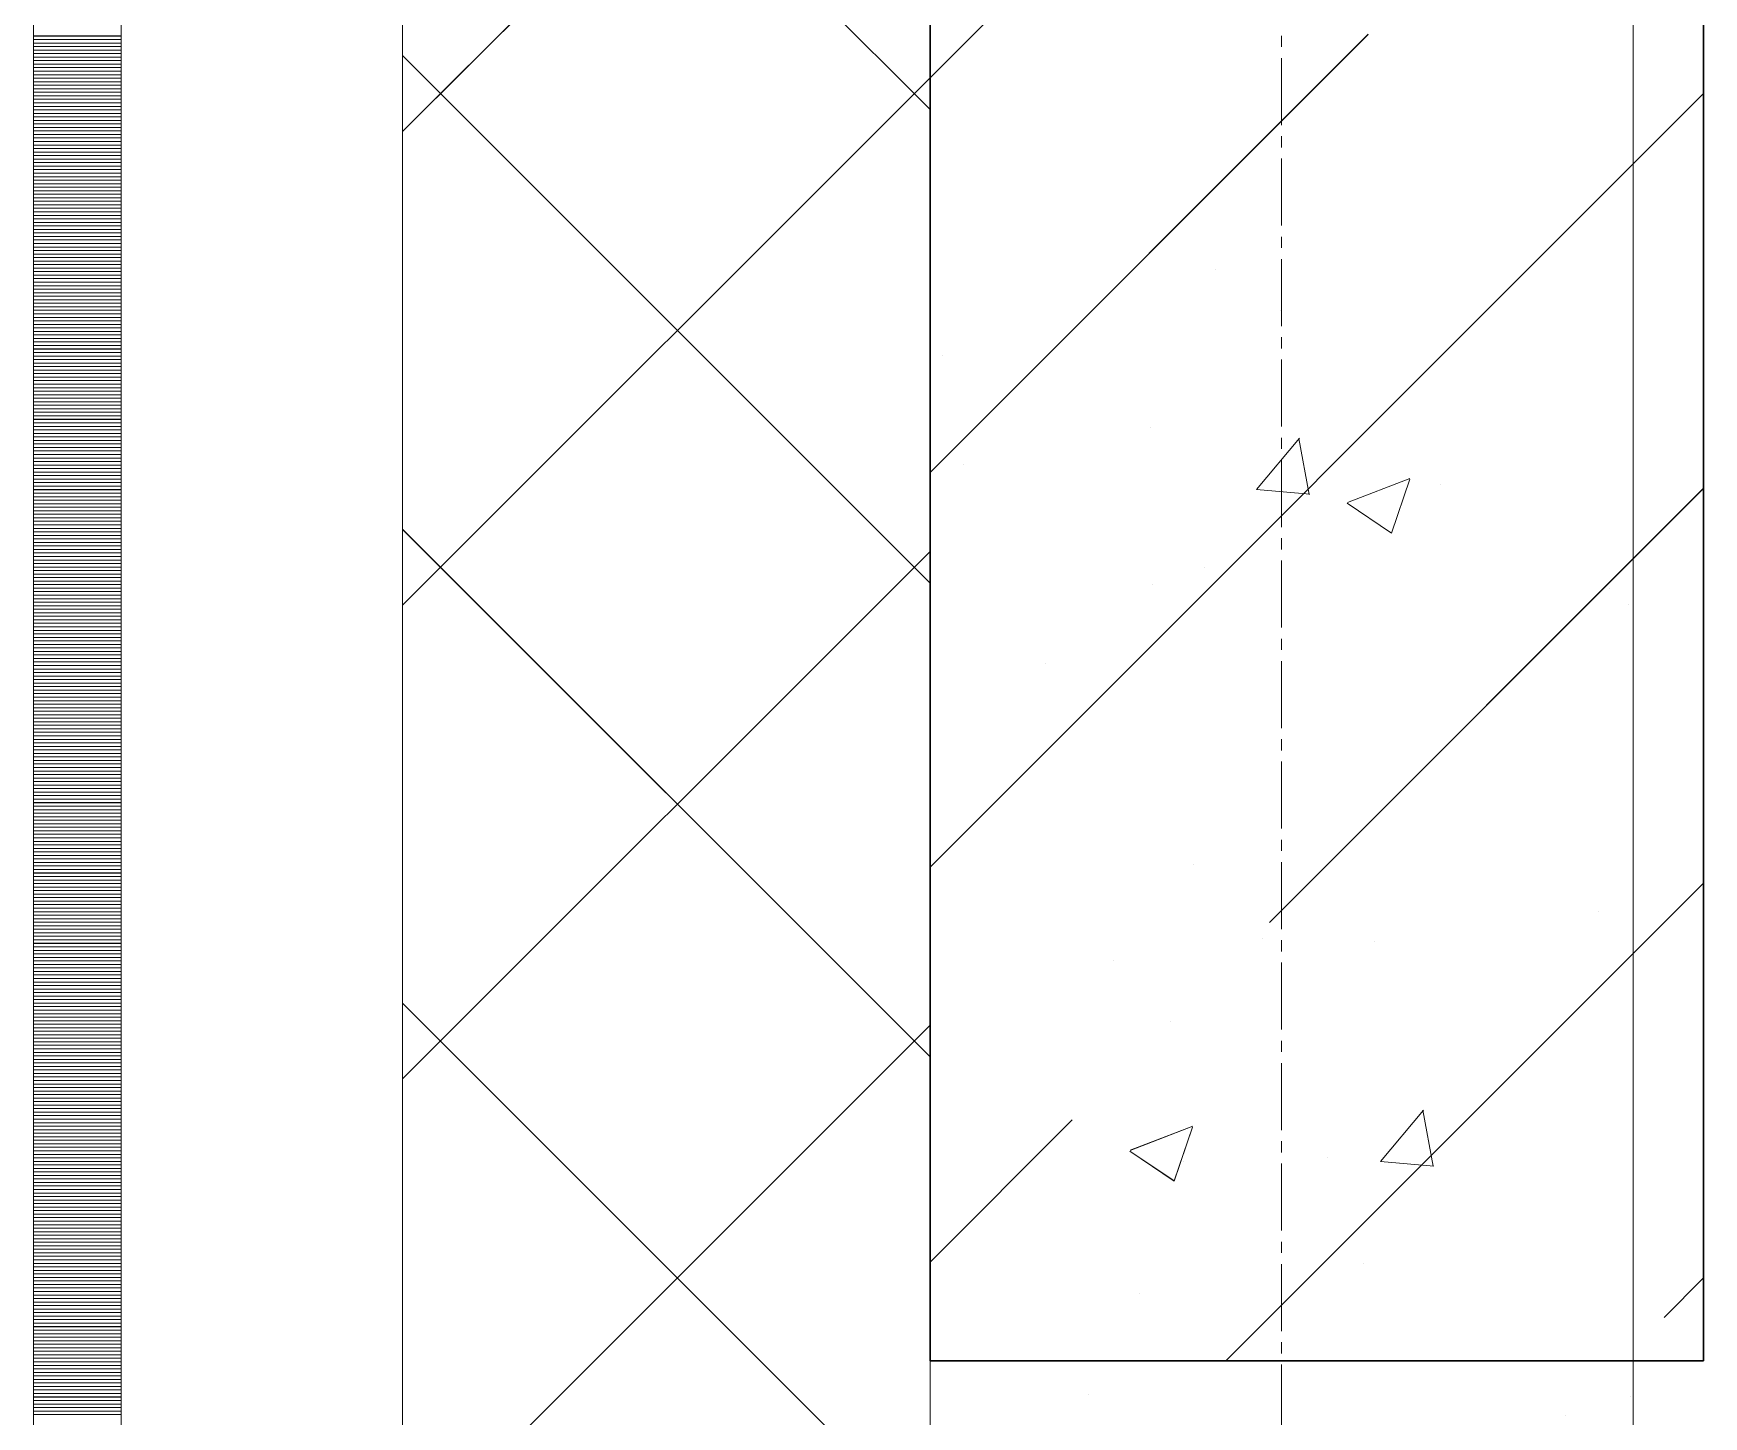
# Model space of a CAD drawing. Header units: millimetres. Extents: x 470010 to 1231400, y -134005 to 421770.
# Drawn here: x 806167.7 to 806642.7, y 167397.4 to 167790.7 of the extents above; entities that cross this region are included whole.
import ezdxf
from ezdxf.enums import TextEntityAlignment as Align

# ---------------------------------------------------------------- set-up
doc = ezdxf.new("R2010")
doc.units = ezdxf.units.MM
for name, pattern in [('CENTER2', [28.575, 19.05, -3.175, 3.175, -3.175]), ('DASHED', [19.05, 12.7, -6.35]), ('HIDDEN2', [4.7625, 3.175, -1.5875])]:
    doc.linetypes.add(name, pattern=pattern)
doc.layers.get('Defpoints').update_dxf_attribs({"color": 140})
doc.layers.add('АР_Делит', color=120, linetype='Continuous', lineweight=0, plot=False)
for name, color, linetype, lineweight in [('АР_Колонны', 70, 'Continuous', 30), ('АР_Стены ЖБ', 7, 'Continuous', 35), ('АР_Стены ПЕНОблок', 52, 'Continuous', 20), ('АР_Тонкая', 254, 'Continuous', 5), ('АР_Утеплитель', 31, 'Continuous', 0), ('АР_Штриховка', 8, 'Continuous', 0)]:
    doc.layers.add(name, color=color, linetype=linetype, lineweight=lineweight)
doc.layers.add('РД_Оси_100', color=7, linetype='Continuous', lineweight=0, true_color=0x525252)
doc.styles.add('style1', font='ARIALN.TTF')

# ---------------------------------------------------------------- blocks, each defined once
blk = doc.blocks.new('СОШ_2200_АР_ОСИ_М100_28.05.24')
at = {"layer": 'АР_Делит', "color": 251, "linetype": 'DASHED', "true_color": 0x636466}
blk.add_lwpolyline([(114955, 135155), (114955, -355), (93595.036, -355), (93595.036, 13855), (94145, 13855), (94145, 68320), (66055, 68320), (66055, 13857.73), (83455, 13857.73), (83455, -355), (45245, -355), (45245, 13145), (44695, 13145), (44695, 26755), (45245, 26755), (45245, 68320), (20455, 68320), (20455, 26755), (27955, 26755), (27955, 13145), (-355, 13145), (-355, 100855)], dxfattribs=at)
at = {"layer": 'РД_Оси_100', "color": 251, "linetype": 'CENTER2', "true_color": 0x636466}
blk.add_line((0, -6155), (0, 139938.679), dxfattribs=at)
blk = doc.blocks.new('A$C9108343f')
at = {"layer": 'АР_Колонны', "color": 18, "linetype": 'HIDDEN2', "lineweight": 25, "true_color": 0x000000}
for p, q in [((140704.09, 267779.49), (140704.09, 268979.49)), ((140924.09, 268979.49), (140924.09, 267779.49)), ((140924.09, 267779.49), (140704.09, 267779.49))]:
    blk.add_line(p, q, dxfattribs=at)
at = {"layer": 'АР_Колонны', "color": 18, "linetype": 'Continuous', "lineweight": 15, "true_color": 0x000000}
for p, q in [((140704.09, 268979.49), (140704.09, 267779.49)), ((140704.09, 268979.49), (140704.09, 267779.49)), ((140924.09, 267779.49), (140924.09, 268979.49)), ((140924.09, 267779.49), (140924.09, 268979.49)), ((140704.09, 267779.49), (140924.09, 267779.49)), ((140704.09, 267779.49), (140924.09, 267779.49))]:
    blk.add_line(p, q, dxfattribs=at)
at = {"layer": 'АР_Стены ЖБ', "color": 18, "linetype": 'Continuous', "lineweight": 30, "true_color": 0x000000}
for p, q in [((140704.09, 268979.49), (140704.09, 267779.49)), ((140924.09, 267779.49), (140924.09, 268979.49)), ((140704.09, 267779.49), (140924.09, 267779.49))]:
    blk.add_line(p, q, dxfattribs=at)
at = {"layer": 'АР_Стены ПЕНОблок', "color": 18, "linetype": 'Continuous', "lineweight": 20, "true_color": 0x000000}
for p, q in [((140704.09, 313879.49), (140704.09, 237679.49)), ((140904.09, 237679.49), (140904.09, 313879.49))]:
    blk.add_line(p, q, dxfattribs=at)
at = {"layer": 'АР_Тонкая', "color": 18, "linetype": 'Continuous', "lineweight": 5, "true_color": 0x000000}
for p, q in [((140449.09, 313879.49), (140449.09, 237679.49)), ((140474.09, 313879.49), (140474.09, 237679.49)), ((140474.09, 237679.49), (140474.09, 313879.49)), ((140554.09, 237679.49), (140554.09, 313879.49))]:
    blk.add_line(p, q, dxfattribs=at)
at = {"layer": 'АР_Утеплитель', "color": 18, "linetype": 'Continuous', "lineweight": 0, "true_color": 0x000000}
for p, q in [((140554.09, 313879.49), (140554.09, 237679.49)), ((140704.09, 237679.49), (140704.09, 313879.49))]:
    blk.add_line(p, q, dxfattribs=at)
at = {"layer": 'АР_Штриховка', "color": 18, "linetype": 'Continuous', "lineweight": 5, "true_color": 0x000000}
for p, q in [((140704.09, 268144.38), (140924.09, 268364.38)), ((140704.09, 268032.13), (140828.68, 268156.72)), ((140704.09, 267919.88), (140924.09, 268139.88)), ((140800.62, 267904.15), (140924.09, 268027.62)), ((140788.22, 267779.49), (140924.09, 267915.37)), ((140772.55, 267876.08), (140772.55, 267876.08)), ((140704.09, 267807.62), (140744.49, 267848.02)), ((140912.87, 267791.89), (140924.09, 267803.12))]:
    blk.add_line(p, q, dxfattribs=at)
at = {"layer": 'АР_Штриховка', "color": 18, "linetype": 'Continuous', "lineweight": 0, "true_color": 0x000000}
for p, q in [((140704.09, 268135.37), (140554.09, 268285.37)), ((140554.09, 268129.09), (140704.09, 268279.09)), ((140449.09, 268156.24), (140474.09, 268156.24)), ((140449.09, 268155.24), (140474.09, 268155.24)), ((140449.09, 268154.24), (140474.09, 268154.24)), ((140449.09, 268153.24), (140474.09, 268153.24)), ((140449.09, 268152.24), (140474.09, 268152.24)), ((140449.09, 268151.24), (140474.09, 268151.24)), ((140449.09, 268150.24), (140474.09, 268150.24)), ((140449.09, 268149.24), (140474.09, 268149.24)), ((140449.09, 268148.24), (140474.09, 268148.24)), ((140449.09, 268147.24), (140474.09, 268147.24)), ((140704.09, 268000.67), (140554.09, 268150.67)), ((140449.09, 268146.24), (140474.09, 268146.24)), ((140449.09, 268145.24), (140474.09, 268145.24)), ((140449.09, 268144.24), (140474.09, 268144.24)), ((140449.09, 268143.24), (140474.09, 268143.24)), ((140554.09, 267994.38), (140704.09, 268144.38)), ((140449.09, 268142.24), (140474.09, 268142.24)), ((140449.09, 268141.24), (140474.09, 268141.24)), ((140449.09, 268140.24), (140474.09, 268140.24)), ((140449.09, 268139.24), (140474.09, 268139.24)), ((140449.09, 268138.24), (140474.09, 268138.24)), ((140449.09, 268137.24), (140474.09, 268137.24)), ((140449.09, 268136.24), (140474.09, 268136.24)), ((140449.09, 268135.24), (140474.09, 268135.24)), ((140449.09, 268134.24), (140474.09, 268134.24)), ((140449.09, 268133.24), (140474.09, 268133.24)), ((140449.09, 268132.24), (140474.09, 268132.24)), ((140449.09, 268131.24), (140474.09, 268131.24)), ((140449.09, 268130.24), (140474.09, 268130.24)), ((140449.09, 268129.24), (140474.09, 268129.24)), ((140449.09, 268128.24), (140474.09, 268128.24)), ((140449.09, 268127.24), (140474.09, 268127.24)), ((140449.09, 268126.24), (140474.09, 268126.24)), ((140449.09, 268125.24), (140474.09, 268125.24)), ((140449.09, 268124.24), (140474.09, 268124.24)), ((140449.09, 268123.24), (140474.09, 268123.24)), ((140449.09, 268122.24), (140474.09, 268122.24)), ((140449.09, 268121.24), (140474.09, 268121.24)), ((140449.09, 268120.24), (140474.09, 268120.24)), ((140449.09, 268119.24), (140474.09, 268119.24)), ((140449.09, 268118.24), (140474.09, 268118.24)), ((140449.09, 268117.24), (140474.09, 268117.24)), ((140449.09, 268116.24), (140474.09, 268116.24)), ((140449.09, 268115.24), (140474.09, 268115.24)), ((140449.09, 268114.24), (140474.09, 268114.24)), ((140449.09, 268113.24), (140474.09, 268113.24)), ((140449.09, 268112.24), (140474.09, 268112.24)), ((140449.09, 268111.24), (140474.09, 268111.24)), ((140449.09, 268110.24), (140474.09, 268110.24)), ((140449.09, 268109.24), (140474.09, 268109.24)), ((140449.09, 268108.24), (140474.09, 268108.24)), ((140449.09, 268107.24), (140474.09, 268107.24)), ((140449.09, 268106.24), (140474.09, 268106.24)), ((140449.09, 268105.24), (140474.09, 268105.24)), ((140449.09, 268104.24), (140474.09, 268104.24)), ((140449.09, 268103.24), (140474.09, 268103.24)), ((140449.09, 268102.24), (140474.09, 268102.24)), ((140449.09, 268101.24), (140474.09, 268101.24)), ((140449.09, 268100.24), (140474.09, 268100.24)), ((140449.09, 268099.24), (140474.09, 268099.24)), ((140449.09, 268098.24), (140474.09, 268098.24)), ((140449.09, 268097.24), (140474.09, 268097.24)), ((140449.09, 268096.24), (140474.09, 268096.24)), ((140449.09, 268095.24), (140474.09, 268095.24)), ((140449.09, 268094.24), (140474.09, 268094.24)), ((140449.09, 268093.24), (140474.09, 268093.24)), ((140449.09, 268092.24), (140474.09, 268092.24)), ((140449.09, 268091.24), (140474.09, 268091.24)), ((140449.09, 268090.24), (140474.09, 268090.24)), ((140449.09, 268089.24), (140474.09, 268089.24)), ((140449.09, 268088.24), (140474.09, 268088.24)), ((140449.09, 268087.24), (140474.09, 268087.24)), ((140449.09, 268086.24), (140474.09, 268086.24)), ((140785.32, 268089.78), (140785.32, 268089.78)), ((140449.09, 268085.24), (140474.09, 268085.24)), ((140449.09, 268084.24), (140474.09, 268084.24)), ((140449.09, 268083.24), (140474.09, 268083.24)), ((140449.09, 268082.24), (140474.09, 268082.24)), ((140449.09, 268081.24), (140474.09, 268081.24)), ((140449.09, 268080.24), (140474.09, 268080.24)), ((140449.09, 268079.24), (140474.09, 268079.24)), ((140449.09, 268078.24), (140474.09, 268078.24)), ((140449.09, 268077.24), (140474.09, 268077.24)), ((140449.09, 268076.24), (140474.09, 268076.24)), ((140803.79, 268078.11), (140803.79, 268078.11)), ((140449.09, 268075.24), (140474.09, 268075.24)), ((140449.09, 268074.24), (140474.09, 268074.24)), ((140449.09, 268073.24), (140474.09, 268073.24)), ((140449.09, 268072.24), (140474.09, 268072.24)), ((140449.09, 268071.24), (140474.09, 268071.24)), ((140449.09, 268070.24), (140474.09, 268070.24)), ((140449.09, 268069.24), (140474.09, 268069.24)), ((140449.09, 268068.24), (140474.09, 268068.24)), ((140449.09, 268067.24), (140474.09, 268067.24)), ((140449.09, 268066.24), (140474.09, 268066.24)), ((140449.09, 268065.24), (140474.09, 268065.24)), ((140449.09, 268064.24), (140474.09, 268064.24)), ((140449.09, 268063.24), (140474.09, 268063.24)), ((140449.09, 268062.24), (140474.09, 268062.24)), ((140707.59, 268065.45), (140707.59, 268065.45)), ((140449.09, 268061.24), (140474.09, 268061.24)), ((140449.09, 268060.24), (140474.09, 268060.24)), ((140449.09, 268059.24), (140474.09, 268059.24)), ((140449.09, 268058.24), (140474.09, 268058.24)), ((140449.09, 268057.24), (140474.09, 268057.24)), ((140449.09, 268056.24), (140474.09, 268056.24)), ((140449.09, 268055.24), (140474.09, 268055.24)), ((140449.09, 268054.24), (140474.09, 268054.24)), ((140449.09, 268053.24), (140474.09, 268053.24)), ((140449.09, 268052.24), (140474.09, 268052.24)), ((140449.09, 268051.24), (140474.09, 268051.24)), ((140449.09, 268050.24), (140474.09, 268050.24)), ((140449.09, 268049.24), (140474.09, 268049.24)), ((140449.09, 268048.24), (140474.09, 268048.24)), ((140449.09, 268047.24), (140474.09, 268047.24)), ((140449.09, 268046.24), (140474.09, 268046.24)), ((140449.09, 268045.24), (140474.09, 268045.24)), ((140449.09, 268044.24), (140474.09, 268044.24)), ((140449.09, 268043.24), (140474.09, 268043.24)), ((140766.73, 268044.78), (140766.73, 268044.78)), ((140449.09, 268042.24), (140474.09, 268042.24)), ((140449.09, 268041.24), (140474.09, 268041.24)), ((140449.09, 268040.24), (140474.09, 268040.24)), ((140449.09, 268039.24), (140474.09, 268039.24)), ((140449.09, 268038.24), (140474.09, 268038.24)), ((140796.95, 268027.27), (140809.19, 268041.86)), ((140811.95, 268025.9), (140809.01, 268041.82)), ((140449.09, 268037.24), (140474.09, 268037.24)), ((140449.09, 268036.24), (140474.09, 268036.24)), ((140449.09, 268035.24), (140474.09, 268035.24)), ((140449.09, 268034.24), (140474.09, 268034.24)), ((140449.09, 268033.24), (140474.09, 268033.24)), ((140713.7, 268034.46), (140713.7, 268034.46)), ((140449.09, 268032.24), (140474.09, 268032.24)), ((140449.09, 268031.24), (140474.09, 268031.24)), ((140449.09, 268030.24), (140474.09, 268030.24)), ((140449.09, 268029.24), (140474.09, 268029.24)), ((140822.8, 268023.57), (140840.59, 268030.4)), ((140835.36, 268014.85), (140840.51, 268030.2)), ((140849.29, 268028.73), (140849.29, 268028.73)), ((140449.09, 268028.24), (140474.09, 268028.24)), ((140449.09, 268027.24), (140474.09, 268027.24)), ((140449.09, 268026.24), (140474.09, 268026.24)), ((140449.09, 268025.24), (140474.09, 268025.24)), ((140449.09, 268024.24), (140474.09, 268024.24)), ((140796.94, 268027.26), (140812.13, 268025.93)), ((140449.09, 268023.24), (140474.09, 268023.24)), ((140449.09, 268022.24), (140474.09, 268022.24)), ((140449.09, 268021.24), (140474.09, 268021.24)), ((140449.09, 268020.24), (140474.09, 268020.24)), ((140449.09, 268019.24), (140474.09, 268019.24)), ((140822.71, 268023.37), (140835.35, 268014.85)), ((140449.09, 268018.24), (140474.09, 268018.24)), ((140449.09, 268017.24), (140474.09, 268017.24)), ((140449.09, 268016.24), (140474.09, 268016.24)), ((140449.09, 268015.24), (140474.09, 268015.24)), ((140449.09, 268014.24), (140474.09, 268014.24)), ((140704.09, 267865.96), (140554.09, 268015.96)), ((140449.09, 268013.24), (140474.09, 268013.24)), ((140449.09, 268012.24), (140474.09, 268012.24)), ((140449.09, 268011.24), (140474.09, 268011.24)), ((140449.09, 268010.24), (140474.09, 268010.24)), ((140554.09, 267859.68), (140704.09, 268009.68)), ((140449.09, 268009.24), (140474.09, 268009.24)), ((140449.09, 268008.24), (140474.09, 268008.24)), ((140449.09, 268007.24), (140474.09, 268007.24)), ((140449.09, 268006.24), (140474.09, 268006.24)), ((140449.09, 268005.24), (140474.09, 268005.24)), ((140782.23, 268005.22), (140782.23, 268005.22)), ((140449.09, 268004.24), (140474.09, 268004.24)), ((140449.09, 268003.24), (140474.09, 268003.24)), ((140449.09, 268002.24), (140474.09, 268002.24)), ((140449.09, 268001.24), (140474.09, 268001.24)), ((140449.09, 268000.24), (140474.09, 268000.24)), ((140767.25, 268000.34), (140767.25, 268000.34)), ((140449.09, 267999.24), (140474.09, 267999.24)), ((140449.09, 267998.24), (140474.09, 267998.24)), ((140449.09, 267997.24), (140474.09, 267997.24)), ((140449.09, 267996.24), (140474.09, 267996.24)), ((140449.09, 267995.24), (140474.09, 267995.24)), ((140897.38, 267999.05), (140897.38, 267999.05)), ((140449.09, 267994.24), (140474.09, 267994.24)), ((140449.09, 267993.24), (140474.09, 267993.24)), ((140449.09, 267992.24), (140474.09, 267992.24)), ((140449.09, 267991.24), (140474.09, 267991.24)), ((140902.84, 267994.61), (140902.84, 267994.61)), ((140449.09, 267990.24), (140474.09, 267990.24)), ((140449.09, 267989.24), (140474.09, 267989.24)), ((140449.09, 267988.24), (140474.09, 267988.24)), ((140449.09, 267987.24), (140474.09, 267987.24)), ((140449.09, 267986.24), (140474.09, 267986.24)), ((140449.09, 267985.24), (140474.09, 267985.24)), ((140449.09, 267984.24), (140474.09, 267984.24)), ((140449.09, 267983.24), (140474.09, 267983.24)), ((140449.09, 267982.24), (140474.09, 267982.24)), ((140449.09, 267981.24), (140474.09, 267981.24)), ((140449.09, 267980.24), (140474.09, 267980.24)), ((140449.09, 267979.24), (140474.09, 267979.24)), ((140449.09, 267978.24), (140474.09, 267978.24)), ((140449.09, 267977.24), (140474.09, 267977.24)), ((140449.09, 267976.24), (140474.09, 267976.24)), ((140736.97, 267977.93), (140736.97, 267977.93)), ((140449.09, 267975.24), (140474.09, 267975.24)), ((140449.09, 267974.24), (140474.09, 267974.24)), ((140449.09, 267973.24), (140474.09, 267973.24)), ((140449.09, 267972.24), (140474.09, 267972.24)), ((140449.09, 267971.24), (140474.09, 267971.24)), ((140449.09, 267970.24), (140474.09, 267970.24)), ((140449.09, 267969.24), (140474.09, 267969.24)), ((140449.09, 267968.24), (140474.09, 267968.24)), ((140449.09, 267967.24), (140474.09, 267967.24)), ((140449.09, 267966.24), (140474.09, 267966.24)), ((140449.09, 267965.24), (140474.09, 267965.24)), ((140449.09, 267964.24), (140474.09, 267964.24)), ((140449.09, 267963.24), (140474.09, 267963.24)), ((140449.09, 267962.24), (140474.09, 267962.24)), ((140449.09, 267961.24), (140474.09, 267961.24)), ((140449.09, 267960.24), (140474.09, 267960.24)), ((140449.09, 267959.24), (140474.09, 267959.24)), ((140449.09, 267958.24), (140474.09, 267958.24)), ((140449.09, 267957.24), (140474.09, 267957.24)), ((140449.09, 267956.24), (140474.09, 267956.24)), ((140449.09, 267955.24), (140474.09, 267955.24)), ((140449.09, 267954.24), (140474.09, 267954.24)), ((140449.09, 267953.24), (140474.09, 267953.24)), ((140449.09, 267952.24), (140474.09, 267952.24)), ((140449.09, 267951.24), (140474.09, 267951.24)), ((140449.09, 267950.24), (140474.09, 267950.24)), ((140449.09, 267949.24), (140474.09, 267949.24)), ((140449.09, 267948.24), (140474.09, 267948.24)), ((140449.09, 267947.24), (140474.09, 267947.24)), ((140449.09, 267946.24), (140474.09, 267946.24)), ((140449.09, 267945.24), (140474.09, 267945.24)), ((140449.09, 267944.24), (140474.09, 267944.24)), ((140449.09, 267943.24), (140474.09, 267943.24)), ((140449.09, 267942.24), (140474.09, 267942.24)), ((140449.09, 267941.24), (140474.09, 267941.24)), ((140449.09, 267940.24), (140474.09, 267940.24)), ((140449.09, 267939.24), (140474.09, 267939.24)), ((140449.09, 267938.24), (140474.09, 267938.24)), ((140449.09, 267937.24), (140474.09, 267937.24)), ((140449.09, 267936.24), (140474.09, 267936.24)), ((140449.09, 267935.24), (140474.09, 267935.24)), ((140449.09, 267934.24), (140474.09, 267934.24)), ((140449.09, 267933.24), (140474.09, 267933.24)), ((140449.09, 267932.24), (140474.09, 267932.24)), ((140449.09, 267931.24), (140474.09, 267931.24)), ((140449.09, 267930.24), (140474.09, 267930.24)), ((140449.09, 267929.24), (140474.09, 267929.24)), ((140449.09, 267928.24), (140474.09, 267928.24)), ((140449.09, 267927.24), (140474.09, 267927.24)), ((140449.09, 267926.24), (140474.09, 267926.24)), ((140449.09, 267925.24), (140474.09, 267925.24)), ((140449.09, 267924.24), (140474.09, 267924.24)), ((140449.09, 267923.24), (140474.09, 267923.24)), ((140449.09, 267922.24), (140474.09, 267922.24)), ((140449.09, 267921.24), (140474.09, 267921.24)), ((140449.09, 267920.24), (140474.09, 267920.24)), ((140449.09, 267919.24), (140474.09, 267919.24)), ((140779.14, 267920.67), (140779.14, 267920.67)), ((140449.09, 267918.24), (140474.09, 267918.24)), ((140449.09, 267917.24), (140474.09, 267917.24)), ((140449.09, 267916.24), (140474.09, 267916.24)), ((140449.09, 267915.24), (140474.09, 267915.24)), ((140449.09, 267914.24), (140474.09, 267914.24)), ((140449.09, 267913.24), (140474.09, 267913.24)), ((140449.09, 267912.24), (140474.09, 267912.24)), ((140449.09, 267911.24), (140474.09, 267911.24)), ((140449.09, 267910.24), (140474.09, 267910.24)), ((140449.09, 267909.24), (140474.09, 267909.24)), ((140449.09, 267908.24), (140474.09, 267908.24)), ((140449.09, 267907.24), (140474.09, 267907.24)), ((140449.09, 267906.24), (140474.09, 267906.24)), ((140449.09, 267905.24), (140474.09, 267905.24)), ((140894.15, 267907.24), (140894.15, 267907.24)), ((140449.09, 267904.24), (140474.09, 267904.24)), ((140449.09, 267903.24), (140474.09, 267903.24)), ((140449.09, 267902.24), (140474.09, 267902.24)), ((140449.09, 267901.24), (140474.09, 267901.24)), ((140449.09, 267900.24), (140474.09, 267900.24)), ((140449.09, 267899.24), (140474.09, 267899.24)), ((140449.09, 267898.24), (140474.09, 267898.24)), ((140449.09, 267897.24), (140474.09, 267897.24)), ((140449.09, 267896.24), (140474.09, 267896.24)), ((140798.75, 267899.62), (140798.75, 267899.62)), ((140830.56, 267898.87), (140830.56, 267898.87)), ((140449.09, 267895.24), (140474.09, 267895.24)), ((140449.09, 267894.24), (140474.09, 267894.24)), ((140449.09, 267893.24), (140474.09, 267893.24)), ((140449.09, 267892.24), (140474.09, 267892.24)), ((140449.09, 267891.24), (140474.09, 267891.24)), ((140756.25, 267893.23), (140756.25, 267893.23)), ((140449.09, 267890.24), (140474.09, 267890.24)), ((140449.09, 267889.24), (140474.09, 267889.24)), ((140449.09, 267888.24), (140474.09, 267888.24)), ((140449.09, 267887.24), (140474.09, 267887.24)), ((140449.09, 267886.24), (140474.09, 267886.24)), ((140449.09, 267885.24), (140474.09, 267885.24)), ((140449.09, 267884.24), (140474.09, 267884.24)), ((140449.09, 267883.24), (140474.09, 267883.24)), ((140449.09, 267882.24), (140474.09, 267882.24)), ((140449.09, 267881.24), (140474.09, 267881.24)), ((140704.09, 267731.26), (140554.09, 267881.26)), ((140449.09, 267880.24), (140474.09, 267880.24)), ((140449.09, 267879.24), (140474.09, 267879.24)), ((140449.09, 267878.24), (140474.09, 267878.24)), ((140449.09, 267877.24), (140474.09, 267877.24)), ((140449.09, 267876.24), (140474.09, 267876.24)), ((140449.09, 267875.24), (140474.09, 267875.24)), ((140449.09, 267874.24), (140474.09, 267874.24)), ((140449.09, 267873.24), (140474.09, 267873.24)), ((140449.09, 267872.24), (140474.09, 267872.24)), ((140554.09, 267724.97), (140704.09, 267874.97)), ((140449.09, 267871.24), (140474.09, 267871.24)), ((140449.09, 267870.24), (140474.09, 267870.24)), ((140449.09, 267869.24), (140474.09, 267869.24)), ((140449.09, 267868.24), (140474.09, 267868.24)), ((140449.09, 267867.24), (140474.09, 267867.24)), ((140449.09, 267866.24), (140474.09, 267866.24)), ((140449.09, 267865.24), (140474.09, 267865.24)), ((140449.09, 267864.24), (140474.09, 267864.24)), ((140449.09, 267863.24), (140474.09, 267863.24)), ((140449.09, 267862.24), (140474.09, 267862.24)), ((140449.09, 267861.24), (140474.09, 267861.24)), ((140449.09, 267860.24), (140474.09, 267860.24)), ((140449.09, 267859.24), (140474.09, 267859.24)), ((140449.09, 267858.24), (140474.09, 267858.24)), ((140449.09, 267857.24), (140474.09, 267857.24)), ((140449.09, 267856.24), (140474.09, 267856.24)), ((140449.09, 267855.24), (140474.09, 267855.24)), ((140449.09, 267854.24), (140474.09, 267854.24)), ((140449.09, 267853.24), (140474.09, 267853.24)), ((140449.09, 267852.24), (140474.09, 267852.24)), ((140449.09, 267851.24), (140474.09, 267851.24)), ((140449.09, 267850.24), (140474.09, 267850.24)), ((140449.09, 267849.24), (140474.09, 267849.24)), ((140449.09, 267848.24), (140474.09, 267848.24)), ((140832.19, 267836.21), (140844.43, 267850.8)), ((140847.19, 267834.84), (140844.25, 267850.76)), ((140449.09, 267847.24), (140474.09, 267847.24)), ((140449.09, 267846.24), (140474.09, 267846.24)), ((140449.09, 267845.24), (140474.09, 267845.24)), ((140449.09, 267844.24), (140474.09, 267844.24)), ((140449.09, 267843.24), (140474.09, 267843.24)), ((140761, 267839.38), (140778.79, 267846.21)), ((140773.55, 267830.66), (140778.71, 267846.01)), ((140449.09, 267842.24), (140474.09, 267842.24)), ((140449.09, 267841.24), (140474.09, 267841.24)), ((140449.09, 267840.24), (140474.09, 267840.24)), ((140449.09, 267839.24), (140474.09, 267839.24)), ((140760.91, 267839.19), (140773.55, 267830.66)), ((140449.09, 267838.24), (140474.09, 267838.24)), ((140449.09, 267837.24), (140474.09, 267837.24)), ((140449.09, 267836.24), (140474.09, 267836.24)), ((140449.09, 267835.24), (140474.09, 267835.24)), ((140449.09, 267834.24), (140474.09, 267834.24)), ((140776.06, 267836.11), (140776.06, 267836.11)), ((140817.11, 267837.46), (140817.11, 267837.46)), ((140832.19, 267836.2), (140847.37, 267834.87)), ((140449.09, 267833.24), (140474.09, 267833.24)), ((140449.09, 267832.24), (140474.09, 267832.24)), ((140449.09, 267831.24), (140474.09, 267831.24)), ((140449.09, 267830.24), (140474.09, 267830.24)), ((140449.09, 267829.24), (140474.09, 267829.24)), ((140449.09, 267828.24), (140474.09, 267828.24)), ((140449.09, 267827.24), (140474.09, 267827.24)), ((140449.09, 267826.24), (140474.09, 267826.24)), ((140449.09, 267825.24), (140474.09, 267825.24)), ((140449.09, 267824.24), (140474.09, 267824.24)), ((140449.09, 267823.24), (140474.09, 267823.24)), ((140449.09, 267822.24), (140474.09, 267822.24)), ((140449.09, 267821.24), (140474.09, 267821.24)), ((140449.09, 267820.24), (140474.09, 267820.24)), ((140449.09, 267819.24), (140474.09, 267819.24)), ((140449.09, 267818.24), (140474.09, 267818.24)), ((140449.09, 267817.24), (140474.09, 267817.24)), ((140449.09, 267816.24), (140474.09, 267816.24)), ((140449.09, 267815.24), (140474.09, 267815.24)), ((140449.09, 267814.24), (140474.09, 267814.24)), ((140449.09, 267813.24), (140474.09, 267813.24)), ((140449.09, 267812.24), (140474.09, 267812.24)), ((140449.09, 267811.24), (140474.09, 267811.24)), ((140449.09, 267810.24), (140474.09, 267810.24)), ((140449.09, 267809.24), (140474.09, 267809.24)), ((140449.09, 267808.24), (140474.09, 267808.24)), ((140449.09, 267807.24), (140474.09, 267807.24)), ((140449.09, 267806.24), (140474.09, 267806.24)), ((140449.09, 267805.24), (140474.09, 267805.24)), ((140827.33, 267807.06), (140827.33, 267807.06)), ((140449.09, 267804.24), (140474.09, 267804.24)), ((140449.09, 267803.24), (140474.09, 267803.24)), ((140449.09, 267802.24), (140474.09, 267802.24)), ((140449.09, 267801.24), (140474.09, 267801.24)), ((140449.09, 267800.24), (140474.09, 267800.24)), ((140449.09, 267799.24), (140474.09, 267799.24)), ((140449.09, 267798.24), (140474.09, 267798.24)), ((140449.09, 267797.24), (140474.09, 267797.24)), ((140449.09, 267796.24), (140474.09, 267796.24)), ((140763.75, 267798.69), (140763.75, 267798.69)), ((140449.09, 267795.24), (140474.09, 267795.24)), ((140449.09, 267794.24), (140474.09, 267794.24)), ((140449.09, 267793.24), (140474.09, 267793.24)), ((140449.09, 267792.24), (140474.09, 267792.24)), ((140449.09, 267791.24), (140474.09, 267791.24)), ((140449.09, 267790.24), (140474.09, 267790.24)), ((140449.09, 267789.24), (140474.09, 267789.24)), ((140449.09, 267788.24), (140474.09, 267788.24)), ((140449.09, 267787.24), (140474.09, 267787.24)), ((140449.09, 267786.24), (140474.09, 267786.24)), ((140449.09, 267785.24), (140474.09, 267785.24)), ((140449.09, 267784.24), (140474.09, 267784.24)), ((140449.09, 267783.24), (140474.09, 267783.24)), ((140449.09, 267782.24), (140474.09, 267782.24)), ((140449.09, 267781.24), (140474.09, 267781.24)), ((140449.09, 267780.24), (140474.09, 267780.24)), ((140449.09, 267779.24), (140474.09, 267779.24)), ((140449.09, 267778.24), (140474.09, 267778.24)), ((140449.09, 267777.24), (140474.09, 267777.24)), ((140449.09, 267776.24), (140474.09, 267776.24)), ((140449.09, 267775.24), (140474.09, 267775.24)), ((140449.09, 267774.24), (140474.09, 267774.24)), ((140449.09, 267773.24), (140474.09, 267773.24)), ((140449.09, 267772.24), (140474.09, 267772.24)), ((140449.09, 267771.24), (140474.09, 267771.24)), ((140449.09, 267770.24), (140474.09, 267770.24)), ((140449.09, 267769.24), (140474.09, 267769.24)), ((140449.09, 267768.24), (140474.09, 267768.24)), ((140449.09, 267767.24), (140474.09, 267767.24)), ((140749.29, 267769.83), (140749.29, 267769.83)), ((140903.38, 267769.44), (140903.38, 267769.44)), ((140449.09, 267766.24), (140474.09, 267766.24)), ((140449.09, 267765.24), (140474.09, 267765.24)), ((140449.09, 267764.24), (140474.09, 267764.24)), ((140884.88, 267764.1), (140884.88, 267764.1))]:
    blk.add_line(p, q, dxfattribs=at)
at = {"layer": 'РД_Оси_100'}
blk.add_blockref('СОШ_2200_АР_ОСИ_М100_28.05.24', (140804.09, 223079.49), dxfattribs=at)
at = {"layer": 'Defpoints', "color": 18, "true_color": 0x000000, "style": 'style1'}
for p in [(143949.34, 316089.12), (143974.98, 281639.5), (143890.4, 273244.71), (143839.99, 264276.81), (143967.75, 254892.38), (12251.96, 104178.14), (12382.58, 96023.14)]:
    blk.add_attdef('АР-ПОМЕЩЕНИЕ:НАИМЕНОВАНИЕ', text='', height=100, dxfattribs=at).set_placement(p, align=Align.MIDDLE)
at = {"layer": 'Defpoints', "color": 18, "true_color": 0x000000, "style": 'style1', "flags": 8}
for p in [(143951.3, 279099.09), (143848.34, 269251.11), (143875.33, 260094.25), (144049.74, 250824.7), (163419.28, 238153.36), (155897.46, 237965.97), (183037.2, 237965.97), (143342.94, 237876.19)]:
    blk.add_attdef('АР-ПОМЕЩЕНИЕ:НАИМЕНОВАНИЕ', text='', height=100, dxfattribs=at).set_placement(p, align=Align.MIDDLE)

msp = doc.modelspace()

# ---------------------------------------------------------------- linework, layer by layer
at = {"layer": 'АР_Колонны', "color": 18, "linetype": 'HIDDEN2', "lineweight": 25, "true_color": 0x000000}
for p, q in [((806422.706, 167413.25), (806422.706, 168613.25)), ((806642.706, 168613.25), (806642.706, 167413.25)), ((806642.706, 167413.25), (806422.706, 167413.25))]:
    msp.add_line(p, q, dxfattribs=at)
at = {"layer": 'АР_Колонны', "color": 18, "linetype": 'Continuous', "lineweight": 15, "true_color": 0x000000}
for p, q in [((806422.706, 168613.25), (806422.706, 167413.25)), ((806422.706, 168613.25), (806422.706, 167413.25)), ((806642.706, 167413.25), (806642.706, 168613.25)), ((806642.706, 167413.25), (806642.706, 168613.25)), ((806422.706, 167413.25), (806642.706, 167413.25)), ((806422.706, 167413.25), (806642.706, 167413.25))]:
    msp.add_line(p, q, dxfattribs=at)
at = {"layer": 'АР_Стены ЖБ', "color": 18, "linetype": 'Continuous', "lineweight": 30, "true_color": 0x000000}
for p, q in [((806422.706, 168613.25), (806422.706, 167413.25)), ((806642.706, 167413.25), (806642.706, 168613.25)), ((806422.706, 167413.25), (806642.706, 167413.25))]:
    msp.add_line(p, q, dxfattribs=at)
at = {"layer": 'АР_Стены ПЕНОблок', "color": 18, "linetype": 'Continuous', "lineweight": 20, "true_color": 0x000000}
for p, q in [((806422.706, 213513.251), (806422.706, 137313.251)), ((806622.706, 137313.251), (806622.706, 213513.251))]:
    msp.add_line(p, q, dxfattribs=at)
at = {"layer": 'АР_Тонкая', "color": 18, "linetype": 'Continuous', "lineweight": 5, "true_color": 0x000000}
for p, q in [((806167.706, 213513.251), (806167.706, 137313.251)), ((806192.706, 213513.251), (806192.706, 137313.251)), ((806192.706, 137313.251), (806192.706, 213513.251)), ((806272.706, 137313.251), (806272.706, 213513.251))]:
    msp.add_line(p, q, dxfattribs=at)
at = {"layer": 'АР_Утеплитель', "color": 18, "linetype": 'Continuous', "lineweight": 0, "true_color": 0x000000}
for p, q in [((806272.706, 213513.251), (806272.706, 137313.251)), ((806422.706, 137313.251), (806422.706, 213513.251))]:
    msp.add_line(p, q, dxfattribs=at)
at = {"layer": 'АР_Штриховка', "color": 18, "linetype": 'Continuous', "lineweight": 5, "true_color": 0x000000}
for p, q in [((806422.706, 167778.14), (806642.706, 167998.14)), ((806422.706, 167665.886), (806547.293, 167790.473)), ((806422.706, 167553.633), (806642.706, 167773.633)), ((806519.229, 167537.903), (806642.706, 167661.38)), ((806506.83, 167413.25), (806642.706, 167549.127)), ((806422.706, 167441.38), (806463.103, 167481.777)), ((806631.483, 167425.65), (806642.706, 167436.874))]:
    msp.add_line(p, q, dxfattribs=at)
at = {"layer": 'АР_Штриховка', "color": 18, "linetype": 'Continuous', "lineweight": 0, "true_color": 0x000000}
for p, q in [((806422.706, 167769.13), (806272.706, 167919.13)), ((806272.706, 167762.843), (806422.706, 167912.843)), ((806167.706, 167790), (806192.706, 167790)), ((806167.706, 167789), (806192.706, 167789)), ((806167.706, 167788), (806192.706, 167788)), ((806167.706, 167787), (806192.706, 167787)), ((806167.706, 167786), (806192.706, 167786)), ((806167.706, 167785), (806192.706, 167785)), ((806422.706, 167634.427), (806272.706, 167784.427)), ((806167.706, 167784), (806192.706, 167784)), ((806167.706, 167783), (806192.706, 167783)), ((806167.706, 167782), (806192.706, 167782)), ((806167.706, 167781), (806192.706, 167781)), ((806167.706, 167780), (806192.706, 167780)), ((806167.706, 167779), (806192.706, 167779)), ((806167.706, 167778), (806192.706, 167778)), ((806167.706, 167777), (806192.706, 167777)), ((806167.706, 167776), (806192.706, 167776)), ((806167.706, 167775), (806192.706, 167775)), ((806272.706, 167628.14), (806422.706, 167778.14)), ((806167.706, 167774), (806192.706, 167774)), ((806167.706, 167773), (806192.706, 167773)), ((806167.706, 167772), (806192.706, 167772)), ((806167.706, 167771), (806192.706, 167771)), ((806167.706, 167770), (806192.706, 167770)), ((806167.706, 167769), (806192.706, 167769)), ((806167.706, 167768), (806192.706, 167768)), ((806167.706, 167767), (806192.706, 167767)), ((806167.706, 167766), (806192.706, 167766)), ((806167.706, 167765), (806192.706, 167765)), ((806167.706, 167764), (806192.706, 167764)), ((806167.706, 167763), (806192.706, 167763)), ((806167.706, 167762), (806192.706, 167762)), ((806167.706, 167761), (806192.706, 167761)), ((806167.706, 167760), (806192.706, 167760)), ((806167.706, 167759), (806192.706, 167759)), ((806167.706, 167758), (806192.706, 167758)), ((806167.706, 167757), (806192.706, 167757)), ((806167.706, 167756), (806192.706, 167756)), ((806167.706, 167755), (806192.706, 167755)), ((806167.706, 167754), (806192.706, 167754)), ((806167.706, 167753), (806192.706, 167753)), ((806167.706, 167752), (806192.706, 167752)), ((806167.706, 167751), (806192.706, 167751)), ((806167.706, 167750), (806192.706, 167750)), ((806167.706, 167749), (806192.706, 167749)), ((806167.706, 167748), (806192.706, 167748)), ((806167.706, 167747), (806192.706, 167747)), ((806167.706, 167746), (806192.706, 167746)), ((806167.706, 167745), (806192.706, 167745)), ((806167.706, 167744), (806192.706, 167744)), ((806167.706, 167743), (806192.706, 167743)), ((806167.706, 167742), (806192.706, 167742)), ((806167.706, 167741), (806192.706, 167741)), ((806167.706, 167740), (806192.706, 167740)), ((806167.706, 167739), (806192.706, 167739)), ((806167.706, 167738), (806192.706, 167738)), ((806167.706, 167737), (806192.706, 167737)), ((806167.706, 167736), (806192.706, 167736)), ((806167.706, 167735), (806192.706, 167735)), ((806167.706, 167734), (806192.706, 167734)), ((806167.706, 167733), (806192.706, 167733)), ((806167.706, 167732), (806192.706, 167732)), ((806167.706, 167731), (806192.706, 167731)), ((806167.706, 167730), (806192.706, 167730)), ((806167.706, 167729), (806192.706, 167729)), ((806167.706, 167728), (806192.706, 167728)), ((806167.706, 167727), (806192.706, 167727)), ((806167.706, 167726), (806192.706, 167726)), ((806167.706, 167725), (806192.706, 167725)), ((806167.706, 167724), (806192.706, 167724)), ((806167.706, 167723), (806192.706, 167723)), ((806167.706, 167722), (806192.706, 167722)), ((806167.706, 167721), (806192.706, 167721)), ((806167.706, 167720), (806192.706, 167720)), ((806167.706, 167719), (806192.706, 167719)), ((806167.706, 167718), (806192.706, 167718)), ((806167.706, 167717), (806192.706, 167717)), ((806167.706, 167716), (806192.706, 167716)), ((806167.706, 167715), (806192.706, 167715)), ((806167.706, 167714), (806192.706, 167714)), ((806167.706, 167713), (806192.706, 167713)), ((806167.706, 167712), (806192.706, 167712)), ((806167.706, 167711), (806192.706, 167711)), ((806167.706, 167710), (806192.706, 167710)), ((806167.706, 167709), (806192.706, 167709)), ((806167.706, 167708), (806192.706, 167708)), ((806167.706, 167707), (806192.706, 167707)), ((806167.706, 167706), (806192.706, 167706)), ((806167.706, 167705), (806192.706, 167705)), ((806167.706, 167704), (806192.706, 167704)), ((806167.706, 167703), (806192.706, 167703)), ((806167.706, 167702), (806192.706, 167702)), ((806167.706, 167701), (806192.706, 167701)), ((806167.706, 167700), (806192.706, 167700)), ((806167.706, 167699), (806192.706, 167699)), ((806167.706, 167698), (806192.706, 167698)), ((806167.706, 167697), (806192.706, 167697)), ((806167.706, 167696), (806192.706, 167696)), ((806167.706, 167695), (806192.706, 167695)), ((806167.706, 167694), (806192.706, 167694)), ((806167.706, 167693), (806192.706, 167693)), ((806167.706, 167692), (806192.706, 167692)), ((806167.706, 167691), (806192.706, 167691)), ((806167.706, 167690), (806192.706, 167690)), ((806167.706, 167689), (806192.706, 167689)), ((806167.706, 167688), (806192.706, 167688)), ((806167.706, 167687), (806192.706, 167687)), ((806167.706, 167686), (806192.706, 167686)), ((806167.706, 167685), (806192.706, 167685)), ((806167.706, 167684), (806192.706, 167684)), ((806167.706, 167683), (806192.706, 167683)), ((806167.706, 167682), (806192.706, 167682)), ((806167.706, 167681), (806192.706, 167681)), ((806167.706, 167680), (806192.706, 167680)), ((806167.706, 167679), (806192.706, 167679)), ((806167.706, 167678), (806192.706, 167678)), ((806167.706, 167677), (806192.706, 167677)), ((806167.706, 167676), (806192.706, 167676)), ((806515.558, 167661.026), (806527.803, 167675.619)), ((806530.559, 167659.654), (806527.622, 167675.576)), ((806167.706, 167675), (806192.706, 167675)), ((806167.706, 167674), (806192.706, 167674)), ((806167.706, 167673), (806192.706, 167673)), ((806167.706, 167672), (806192.706, 167672)), ((806167.706, 167671), (806192.706, 167671)), ((806167.706, 167670), (806192.706, 167670)), ((806167.706, 167669), (806192.706, 167669)), ((806167.706, 167668), (806192.706, 167668)), ((806167.706, 167667), (806192.706, 167667)), ((806167.706, 167666), (806192.706, 167666)), ((806167.706, 167665), (806192.706, 167665)), ((806167.706, 167664), (806192.706, 167664)), ((806167.706, 167663), (806192.706, 167663)), ((806167.706, 167662), (806192.706, 167662)), ((806167.706, 167661), (806192.706, 167661)), ((806515.557, 167661.016), (806530.739, 167659.688)), ((806541.416, 167657.329), (806559.201, 167664.156)), ((806553.969, 167648.608), (806559.119, 167663.957)), ((806167.706, 167660), (806192.706, 167660)), ((806167.706, 167659), (806192.706, 167659)), ((806167.706, 167658), (806192.706, 167658)), ((806167.706, 167657), (806192.706, 167657)), ((806541.327, 167657.132), (806553.961, 167648.61)), ((806167.706, 167656), (806192.706, 167656)), ((806167.706, 167655), (806192.706, 167655)), ((806167.706, 167654), (806192.706, 167654)), ((806167.706, 167653), (806192.706, 167653)), ((806167.706, 167652), (806192.706, 167652)), ((806167.706, 167651), (806192.706, 167651)), ((806167.706, 167650), (806192.706, 167650)), ((806167.706, 167649), (806192.706, 167649)), ((806167.706, 167648), (806192.706, 167648)), ((806167.706, 167647), (806192.706, 167647)), ((806422.706, 167499.723), (806272.706, 167649.723)), ((806167.706, 167646), (806192.706, 167646)), ((806167.706, 167645), (806192.706, 167645)), ((806167.706, 167644), (806192.706, 167644)), ((806167.706, 167643), (806192.706, 167643)), ((806167.706, 167642), (806192.706, 167642)), ((806272.706, 167493.436), (806422.706, 167643.436)), ((806167.706, 167641), (806192.706, 167641)), ((806167.706, 167640), (806192.706, 167640)), ((806167.706, 167639), (806192.706, 167639)), ((806167.706, 167638), (806192.706, 167638)), ((806167.706, 167637), (806192.706, 167637)), ((806167.706, 167636), (806192.706, 167636)), ((806167.706, 167635), (806192.706, 167635)), ((806167.706, 167634), (806192.706, 167634)), ((806167.706, 167633), (806192.706, 167633)), ((806167.706, 167632), (806192.706, 167632)), ((806167.706, 167631), (806192.706, 167631)), ((806167.706, 167630), (806192.706, 167630)), ((806167.706, 167629), (806192.706, 167629)), ((806167.706, 167628), (806192.706, 167628)), ((806167.706, 167627), (806192.706, 167627)), ((806167.706, 167626), (806192.706, 167626)), ((806167.706, 167625), (806192.706, 167625)), ((806167.706, 167624), (806192.706, 167624)), ((806167.706, 167623), (806192.706, 167623)), ((806167.706, 167622), (806192.706, 167622)), ((806167.706, 167621), (806192.706, 167621)), ((806167.706, 167620), (806192.706, 167620)), ((806167.706, 167619), (806192.706, 167619)), ((806167.706, 167618), (806192.706, 167618)), ((806167.706, 167617), (806192.706, 167617)), ((806167.706, 167616), (806192.706, 167616)), ((806167.706, 167615), (806192.706, 167615)), ((806167.706, 167614), (806192.706, 167614)), ((806167.706, 167613), (806192.706, 167613)), ((806167.706, 167612), (806192.706, 167612)), ((806167.706, 167611), (806192.706, 167611)), ((806167.706, 167610), (806192.706, 167610)), ((806167.706, 167609), (806192.706, 167609)), ((806167.706, 167608), (806192.706, 167608)), ((806167.706, 167607), (806192.706, 167607)), ((806167.706, 167606), (806192.706, 167606)), ((806167.706, 167605), (806192.706, 167605)), ((806167.706, 167604), (806192.706, 167604)), ((806167.706, 167603), (806192.706, 167603)), ((806167.706, 167602), (806192.706, 167602)), ((806167.706, 167601), (806192.706, 167601)), ((806167.706, 167600), (806192.706, 167600)), ((806167.706, 167599), (806192.706, 167599)), ((806167.706, 167598), (806192.706, 167598)), ((806167.706, 167597), (806192.706, 167597)), ((806167.706, 167596), (806192.706, 167596)), ((806167.706, 167595), (806192.706, 167595)), ((806167.706, 167594), (806192.706, 167594)), ((806167.706, 167593), (806192.706, 167593)), ((806167.706, 167592), (806192.706, 167592)), ((806167.706, 167591), (806192.706, 167591)), ((806167.706, 167590), (806192.706, 167590)), ((806167.706, 167589), (806192.706, 167589)), ((806167.706, 167588), (806192.706, 167588)), ((806167.706, 167587), (806192.706, 167587)), ((806167.706, 167586), (806192.706, 167586)), ((806167.706, 167585), (806192.706, 167585)), ((806167.706, 167584), (806192.706, 167584)), ((806167.706, 167583), (806192.706, 167583)), ((806167.706, 167582), (806192.706, 167582)), ((806167.706, 167581), (806192.706, 167581)), ((806167.706, 167580), (806192.706, 167580)), ((806167.706, 167579), (806192.706, 167579)), ((806167.706, 167578), (806192.706, 167578)), ((806167.706, 167577), (806192.706, 167577)), ((806167.706, 167576), (806192.706, 167576)), ((806167.706, 167575), (806192.706, 167575)), ((806167.706, 167574), (806192.706, 167574)), ((806167.706, 167573), (806192.706, 167573)), ((806167.706, 167572), (806192.706, 167572)), ((806167.706, 167571), (806192.706, 167571)), ((806167.706, 167570), (806192.706, 167570)), ((806167.706, 167569), (806192.706, 167569)), ((806167.706, 167568), (806192.706, 167568)), ((806167.706, 167567), (806192.706, 167567)), ((806167.706, 167566), (806192.706, 167566)), ((806167.706, 167565), (806192.706, 167565)), ((806167.706, 167564), (806192.706, 167564)), ((806167.706, 167563), (806192.706, 167563)), ((806167.706, 167562), (806192.706, 167562)), ((806167.706, 167561), (806192.706, 167561)), ((806167.706, 167560), (806192.706, 167560)), ((806167.706, 167559), (806192.706, 167559)), ((806167.706, 167558), (806192.706, 167558)), ((806167.706, 167557), (806192.706, 167557)), ((806167.706, 167556), (806192.706, 167556)), ((806167.706, 167555), (806192.706, 167555)), ((806167.706, 167554), (806192.706, 167554)), ((806167.706, 167553), (806192.706, 167553)), ((806167.706, 167552), (806192.706, 167552)), ((806167.706, 167551), (806192.706, 167551)), ((806167.706, 167550), (806192.706, 167550)), ((806167.706, 167549), (806192.706, 167549)), ((806167.706, 167548), (806192.706, 167548)), ((806167.706, 167547), (806192.706, 167547)), ((806167.706, 167546), (806192.706, 167546)), ((806167.706, 167545), (806192.706, 167545)), ((806167.706, 167544), (806192.706, 167544)), ((806167.706, 167543), (806192.706, 167543)), ((806167.706, 167542), (806192.706, 167542)), ((806167.706, 167541), (806192.706, 167541)), ((806167.706, 167540), (806192.706, 167540)), ((806167.706, 167539), (806192.706, 167539)), ((806167.706, 167538), (806192.706, 167538)), ((806167.706, 167537), (806192.706, 167537)), ((806167.706, 167536), (806192.706, 167536)), ((806167.706, 167535), (806192.706, 167535)), ((806167.706, 167534), (806192.706, 167534)), ((806167.706, 167533), (806192.706, 167533)), ((806167.706, 167532), (806192.706, 167532)), ((806167.706, 167531), (806192.706, 167531)), ((806167.706, 167530), (806192.706, 167530)), ((806167.706, 167529), (806192.706, 167529)), ((806167.706, 167528), (806192.706, 167528)), ((806167.706, 167527), (806192.706, 167527)), ((806167.706, 167526), (806192.706, 167526)), ((806167.706, 167525), (806192.706, 167525)), ((806167.706, 167524), (806192.706, 167524)), ((806167.706, 167523), (806192.706, 167523)), ((806167.706, 167522), (806192.706, 167522)), ((806167.706, 167521), (806192.706, 167521)), ((806167.706, 167520), (806192.706, 167520)), ((806167.706, 167519), (806192.706, 167519)), ((806167.706, 167518), (806192.706, 167518)), ((806167.706, 167517), (806192.706, 167517)), ((806167.706, 167516), (806192.706, 167516)), ((806167.706, 167515), (806192.706, 167515)), ((806167.706, 167514), (806192.706, 167514)), ((806422.706, 167365.019), (806272.706, 167515.019)), ((806167.706, 167513), (806192.706, 167513)), ((806167.706, 167512), (806192.706, 167512)), ((806167.706, 167511), (806192.706, 167511)), ((806167.706, 167510), (806192.706, 167510)), ((806167.706, 167509), (806192.706, 167509)), ((806167.706, 167508), (806192.706, 167508)), ((806167.706, 167507), (806192.706, 167507)), ((806167.706, 167506), (806192.706, 167506)), ((806167.706, 167505), (806192.706, 167505)), ((806272.706, 167358.732), (806422.706, 167508.732)), ((806167.706, 167504), (806192.706, 167504)), ((806167.706, 167503), (806192.706, 167503)), ((806167.706, 167502), (806192.706, 167502)), ((806167.706, 167501), (806192.706, 167501)), ((806167.706, 167500), (806192.706, 167500)), ((806167.706, 167499), (806192.706, 167499)), ((806167.706, 167498), (806192.706, 167498)), ((806167.706, 167497), (806192.706, 167497)), ((806167.706, 167496), (806192.706, 167496)), ((806167.706, 167495), (806192.706, 167495)), ((806167.706, 167494), (806192.706, 167494)), ((806167.706, 167493), (806192.706, 167493)), ((806167.706, 167492), (806192.706, 167492)), ((806167.706, 167491), (806192.706, 167491)), ((806167.706, 167490), (806192.706, 167490)), ((806167.706, 167489), (806192.706, 167489)), ((806167.706, 167488), (806192.706, 167488)), ((806167.706, 167487), (806192.706, 167487)), ((806167.706, 167486), (806192.706, 167486)), ((806167.706, 167485), (806192.706, 167485)), ((806167.706, 167484), (806192.706, 167484)), ((806167.706, 167483), (806192.706, 167483)), ((806167.706, 167482), (806192.706, 167482)), ((806167.706, 167481), (806192.706, 167481)), ((806550.801, 167469.969), (806563.046, 167484.562)), ((806565.801, 167468.597), (806562.865, 167484.519)), ((806167.706, 167480), (806192.706, 167480)), ((806167.706, 167479), (806192.706, 167479)), ((806167.706, 167478), (806192.706, 167478)), ((806167.706, 167477), (806192.706, 167477)), ((806167.706, 167476), (806192.706, 167476)), ((806479.614, 167473.141), (806497.399, 167479.968)), ((806492.167, 167464.42), (806497.317, 167479.769)), ((806167.706, 167475), (806192.706, 167475)), ((806167.706, 167474), (806192.706, 167474)), ((806167.706, 167473), (806192.706, 167473)), ((806167.706, 167472), (806192.706, 167472)), ((806167.706, 167471), (806192.706, 167471)), ((806479.525, 167472.944), (806492.159, 167464.422)), ((806167.706, 167470), (806192.706, 167470)), ((806167.706, 167469), (806192.706, 167469)), ((806167.706, 167468), (806192.706, 167468)), ((806167.706, 167467), (806192.706, 167467)), ((806550.8, 167469.959), (806565.982, 167468.631)), ((806167.706, 167466), (806192.706, 167466)), ((806167.706, 167465), (806192.706, 167465)), ((806167.706, 167464), (806192.706, 167464)), ((806167.706, 167463), (806192.706, 167463)), ((806167.706, 167462), (806192.706, 167462)), ((806167.706, 167461), (806192.706, 167461)), ((806167.706, 167460), (806192.706, 167460)), ((806167.706, 167459), (806192.706, 167459)), ((806167.706, 167458), (806192.706, 167458)), ((806167.706, 167457), (806192.706, 167457)), ((806167.706, 167456), (806192.706, 167456)), ((806167.706, 167455), (806192.706, 167455)), ((806167.706, 167454), (806192.706, 167454)), ((806167.706, 167453), (806192.706, 167453)), ((806167.706, 167452), (806192.706, 167452)), ((806167.706, 167451), (806192.706, 167451)), ((806167.706, 167450), (806192.706, 167450)), ((806167.706, 167449), (806192.706, 167449)), ((806167.706, 167448), (806192.706, 167448)), ((806167.706, 167447), (806192.706, 167447)), ((806167.706, 167446), (806192.706, 167446)), ((806167.706, 167445), (806192.706, 167445)), ((806167.706, 167444), (806192.706, 167444)), ((806167.706, 167443), (806192.706, 167443)), ((806167.706, 167442), (806192.706, 167442)), ((806167.706, 167441), (806192.706, 167441)), ((806167.706, 167440), (806192.706, 167440)), ((806167.706, 167439), (806192.706, 167439)), ((806167.706, 167438), (806192.706, 167438)), ((806167.706, 167437), (806192.706, 167437)), ((806167.706, 167436), (806192.706, 167436)), ((806167.706, 167435), (806192.706, 167435)), ((806167.706, 167434), (806192.706, 167434)), ((806167.706, 167433), (806192.706, 167433)), ((806167.706, 167432), (806192.706, 167432)), ((806167.706, 167431), (806192.706, 167431)), ((806167.706, 167430), (806192.706, 167430)), ((806167.706, 167429), (806192.706, 167429)), ((806167.706, 167428), (806192.706, 167428)), ((806167.706, 167427), (806192.706, 167427)), ((806167.706, 167426), (806192.706, 167426)), ((806167.706, 167425), (806192.706, 167425)), ((806167.706, 167424), (806192.706, 167424)), ((806167.706, 167423), (806192.706, 167423)), ((806167.706, 167422), (806192.706, 167422)), ((806167.706, 167421), (806192.706, 167421)), ((806167.706, 167420), (806192.706, 167420)), ((806167.706, 167419), (806192.706, 167419)), ((806167.706, 167418), (806192.706, 167418)), ((806167.706, 167417), (806192.706, 167417)), ((806167.706, 167416), (806192.706, 167416)), ((806167.706, 167415), (806192.706, 167415)), ((806167.706, 167414), (806192.706, 167414)), ((806167.706, 167413), (806192.706, 167413)), ((806167.706, 167412), (806192.706, 167412)), ((806167.706, 167411), (806192.706, 167411)), ((806167.706, 167410), (806192.706, 167410)), ((806167.706, 167409), (806192.706, 167409)), ((806167.706, 167408), (806192.706, 167408)), ((806167.706, 167407), (806192.706, 167407)), ((806167.706, 167406), (806192.706, 167406)), ((806167.706, 167405), (806192.706, 167405)), ((806167.706, 167404), (806192.706, 167404)), ((806167.706, 167403), (806192.706, 167403)), ((806167.706, 167402), (806192.706, 167402)), ((806167.706, 167401), (806192.706, 167401)), ((806167.706, 167400), (806192.706, 167400)), ((806167.706, 167399), (806192.706, 167399)), ((806167.706, 167398), (806192.706, 167398))]:
    msp.add_line(p, q, dxfattribs=at)

# ---------------------------------------------------------------- block references
msp.add_blockref('A$C9108343f', (665718.612, -100366.242))
at = {"layer": 'РД_Оси_100'}
msp.add_blockref('СОШ_2200_АР_ОСИ_М100_28.05.24', (806522.706, 122713.251), dxfattribs=at)

doc.saveas('drawing.dxf')
